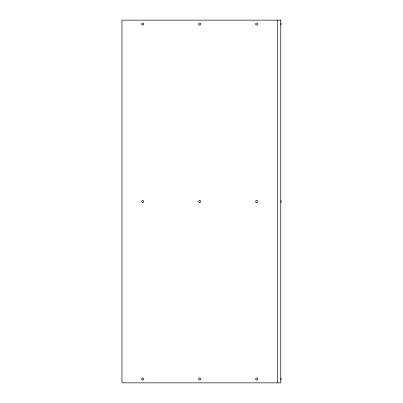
<?xml version="1.0" encoding="UTF-8"?>
<svg xmlns="http://www.w3.org/2000/svg" width="403" height="403" viewBox="0 0 403 403"><rect width="100%" height="100%" fill="white"/><g stroke="black" fill="none" stroke-linecap="round" stroke-linejoin="round"><path stroke-width="0.6" d="M281.027 23.001L281.027 25.072M281.042 200.462L281.042 202.538M281.027 377.928L281.027 379.999M277.4 20.15L277.4 382.85M280.77 20.15L121.958 20.15L121.958 382.85L280.77 382.85L280.77 20.15M256.157 202.397A1.038 1.038 0 0 0 257.713 201.5A1.038 1.038 0 0 0 256.157 200.603A1.038 1.038 0 0 0 256.157 202.397M199.153 202.397A1.038 1.038 0 0 0 200.704 201.5A1.038 1.038 0 0 0 199.153 200.603A1.038 1.038 0 0 0 199.153 202.397M142.168 202.397A1.038 1.038 0 0 0 143.72 201.5A1.038 1.038 0 0 0 142.168 200.598A1.038 1.038 0 0 0 142.168 202.397M142.168 379.863A1.038 1.038 0 0 0 143.72 378.966A1.038 1.038 0 0 0 142.168 378.064A1.038 1.038 0 0 0 142.168 379.863M199.163 379.863A1.038 1.038 0 0 0 200.719 378.966A1.038 1.038 0 0 0 199.163 378.064A1.038 1.038 0 0 0 199.163 379.863M256.157 379.863A1.038 1.038 0 0 0 257.713 378.966A1.038 1.038 0 0 0 256.157 378.064A1.038 1.038 0 0 0 256.157 379.863M256.157 24.936A1.038 1.038 0 0 0 257.713 24.034A1.038 1.038 0 0 0 256.157 23.137A1.038 1.038 0 0 0 256.157 24.936M199.112 24.936A1.038 1.038 0 0 0 200.664 24.034A1.038 1.038 0 0 0 199.112 23.137A1.038 1.038 0 0 0 199.112 24.936M142.168 24.936A1.038 1.038 0 0 0 143.72 24.034A1.038 1.038 0 0 0 142.168 23.137A1.038 1.038 0 0 0 142.168 24.936"/></g></svg>
